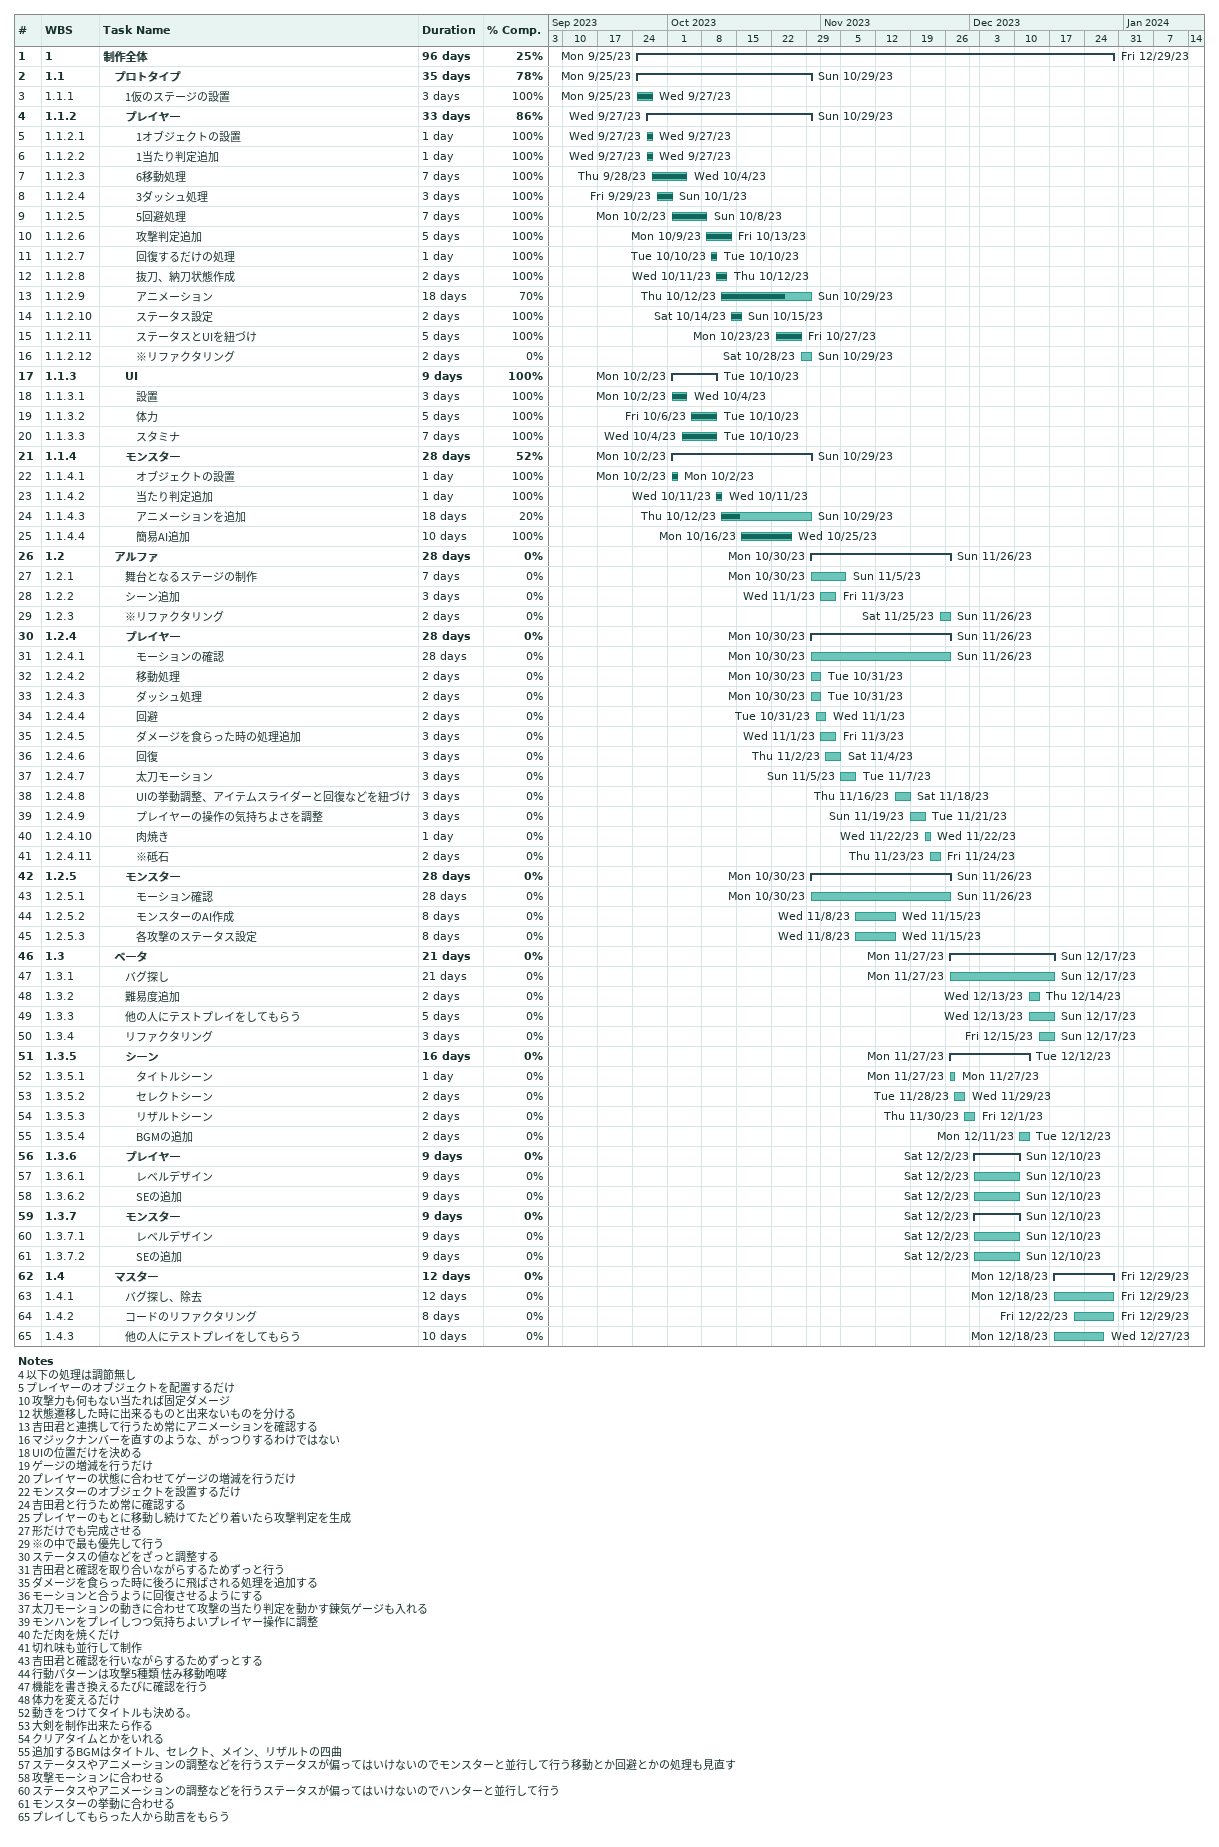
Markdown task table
| ID | WBS | Task | Duration | Start | Finish | % complete |
|---|---|---|---|---|---|---|
| 1 | 1 | **制作全体** | 96d | 2023-09-25 | 2023-12-29 | 25 |
| 2 | 1.1 | **プロトタイプ** | 35d | 2023-09-25 | 2023-10-29 | 78 |
| 3 | 1.1.1 | 1仮のステージの設置 | 3d | 2023-09-25 | 2023-09-27 | 100 |
| 4 | 1.1.2 | **プレイヤー** | 33d | 2023-09-27 | 2023-10-29 | 86 |
| 5 | 1.1.2.1 | 1オブジェクトの設置 | 1d | 2023-09-27 | 2023-09-27 | 100 |
| 6 | 1.1.2.2 | 1当たり判定追加 | 1d | 2023-09-27 | 2023-09-27 | 100 |
| 7 | 1.1.2.3 | 6移動処理 | 7d | 2023-09-28 | 2023-10-04 | 100 |
| 8 | 1.1.2.4 | 3ダッシュ処理 | 3d | 2023-09-29 | 2023-10-01 | 100 |
| 9 | 1.1.2.5 | 5回避処理 | 7d | 2023-10-02 | 2023-10-08 | 100 |
| 10 | 1.1.2.6 | 攻撃判定追加 | 5d | 2023-10-09 | 2023-10-13 | 100 |
| 11 | 1.1.2.7 | 回復するだけの処理 | 1d | 2023-10-10 | 2023-10-10 | 100 |
| 12 | 1.1.2.8 | 抜刀、納刀状態作成 | 2d | 2023-10-11 | 2023-10-12 | 100 |
| 13 | 1.1.2.9 | アニメーション | 18d | 2023-10-12 | 2023-10-29 | 70 |
| 14 | 1.1.2.10 | ステータス設定 | 2d | 2023-10-14 | 2023-10-15 | 100 |
| 15 | 1.1.2.11 | ステータスとUIを紐づけ | 5d | 2023-10-23 | 2023-10-27 | 100 |
| 16 | 1.1.2.12 | ※リファクタリング | 2d | 2023-10-28 | 2023-10-29 | 0 |
| 17 | 1.1.3 | **UI** | 9d | 2023-10-02 | 2023-10-10 | 100 |
| 18 | 1.1.3.1 | 設置 | 3d | 2023-10-02 | 2023-10-04 | 100 |
| 19 | 1.1.3.2 | 体力 | 5d | 2023-10-06 | 2023-10-10 | 100 |
| 20 | 1.1.3.3 | スタミナ | 7d | 2023-10-04 | 2023-10-10 | 100 |
| 21 | 1.1.4 | **モンスター** | 28d | 2023-10-02 | 2023-10-29 | 52 |
| 22 | 1.1.4.1 | オブジェクトの設置 | 1d | 2023-10-02 | 2023-10-02 | 100 |
| 23 | 1.1.4.2 | 当たり判定追加 | 1d | 2023-10-11 | 2023-10-11 | 100 |
| 24 | 1.1.4.3 | アニメーションを追加 | 18d | 2023-10-12 | 2023-10-29 | 20 |
| 25 | 1.1.4.4 | 簡易AI追加 | 10d | 2023-10-16 | 2023-10-25 | 100 |
| 26 | 1.2 | **アルファ** | 28d | 2023-10-30 | 2023-11-26 | 0 |
| 27 | 1.2.1 | 舞台となるステージの制作 | 7d | 2023-10-30 | 2023-11-05 | 0 |
| 28 | 1.2.2 | シーン追加 | 3d | 2023-11-01 | 2023-11-03 | 0 |
| 29 | 1.2.3 | ※リファクタリング | 2d | 2023-11-25 | 2023-11-26 | 0 |
| 30 | 1.2.4 | **プレイヤー** | 28d | 2023-10-30 | 2023-11-26 | 0 |
| 31 | 1.2.4.1 | モーションの確認 | 28d | 2023-10-30 | 2023-11-26 | 0 |
| 32 | 1.2.4.2 | 移動処理 | 2d | 2023-10-30 | 2023-10-31 | 0 |
| 33 | 1.2.4.3 | ダッシュ処理 | 2d | 2023-10-30 | 2023-10-31 | 0 |
| 34 | 1.2.4.4 | 回避 | 2d | 2023-10-31 | 2023-11-01 | 0 |
| 35 | 1.2.4.5 | ダメージを食らった時の処理追加 | 3d | 2023-11-01 | 2023-11-03 | 0 |
| 36 | 1.2.4.6 | 回復 | 3d | 2023-11-02 | 2023-11-04 | 0 |
| 37 | 1.2.4.7 | 太刀モーション | 3d | 2023-11-05 | 2023-11-07 | 0 |
| 38 | 1.2.4.8 | UIの挙動調整、アイテムスライダーと回復などを紐づけ | 3d | 2023-11-16 | 2023-11-18 | 0 |
| 39 | 1.2.4.9 | プレイヤーの操作の気持ちよさを調整 | 3d | 2023-11-19 | 2023-11-21 | 0 |
| 40 | 1.2.4.10 | 肉焼き | 1d | 2023-11-22 | 2023-11-22 | 0 |
| 41 | 1.2.4.11 | ※砥石 | 2d | 2023-11-23 | 2023-11-24 | 0 |
| 42 | 1.2.5 | **モンスター** | 28d | 2023-10-30 | 2023-11-26 | 0 |
| 43 | 1.2.5.1 | モーション確認 | 28d | 2023-10-30 | 2023-11-26 | 0 |
| 44 | 1.2.5.2 | モンスターのAI作成 | 8d | 2023-11-08 | 2023-11-15 | 0 |
| 45 | 1.2.5.3 | 各攻撃のステータス設定 | 8d | 2023-11-08 | 2023-11-15 | 0 |
| 46 | 1.3 | **ベータ** | 21d | 2023-11-27 | 2023-12-17 | 0 |
| 47 | 1.3.1 | バグ探し | 21d | 2023-11-27 | 2023-12-17 | 0 |
| 48 | 1.3.2 | 難易度追加 | 2d | 2023-12-13 | 2023-12-14 | 0 |
| 49 | 1.3.3 | 他の人にテストプレイをしてもらう | 5d | 2023-12-13 | 2023-12-17 | 0 |
| 50 | 1.3.4 | リファクタリング | 3d | 2023-12-15 | 2023-12-17 | 0 |
| 51 | 1.3.5 | **シーン** | 16d | 2023-11-27 | 2023-12-12 | 0 |
| 52 | 1.3.5.1 | タイトルシーン | 1d | 2023-11-27 | 2023-11-27 | 0 |
| 53 | 1.3.5.2 | セレクトシーン | 2d | 2023-11-28 | 2023-11-29 | 0 |
| 54 | 1.3.5.3 | リザルトシーン | 2d | 2023-11-30 | 2023-12-01 | 0 |
| 55 | 1.3.5.4 | BGMの追加 | 2d | 2023-12-11 | 2023-12-12 | 0 |
| 56 | 1.3.6 | **プレイヤー** | 9d | 2023-12-02 | 2023-12-10 | 0 |
| 57 | 1.3.6.1 | レベルデザイン | 9d | 2023-12-02 | 2023-12-10 | 0 |
| 58 | 1.3.6.2 | SEの追加 | 9d | 2023-12-02 | 2023-12-10 | 0 |
| 59 | 1.3.7 | **モンスター** | 9d | 2023-12-02 | 2023-12-10 | 0 |
| 60 | 1.3.7.1 | レベルデザイン | 9d | 2023-12-02 | 2023-12-10 | 0 |
| 61 | 1.3.7.2 | SEの追加 | 9d | 2023-12-02 | 2023-12-10 | 0 |
| 62 | 1.4 | **マスター** | 12d | 2023-12-18 | 2023-12-29 | 0 |
| 63 | 1.4.1 | バグ探し、除去 | 12d | 2023-12-18 | 2023-12-29 | 0 |
| 64 | 1.4.2 | コードのリファクタリング | 8d | 2023-12-22 | 2023-12-29 | 0 |
| 65 | 1.4.3 | 他の人にテストプレイをしてもらう | 10d | 2023-12-18 | 2023-12-27 | 0 |

Notes
- 4: 以下の処理は調節無し
- 5: プレイヤーのオブジェクトを配置するだけ
- 10: 攻撃力も何もない当たれば固定ダメージ
- 12: 状態遷移した時に出来るものと出来ないものを分ける
- 13: 吉田君と連携して行うため常にアニメーションを確認する
- 16: マジックナンバーを直すのような、がっつりするわけではない
- 18: UIの位置だけを決める
- 19: ゲージの増減を行うだけ
- 20: プレイヤーの状態に合わせてゲージの増減を行うだけ
- 22: モンスターのオブジェクトを設置するだけ
- 24: 吉田君と行うため常に確認する
- 25: プレイヤーのもとに移動し続けてたどり着いたら攻撃判定を生成
- 27: 形だけでも完成させる
- 29: ※の中で最も優先して行う
- 30: ステータスの値などをざっと調整する
- 31: 吉田君と確認を取り合いながらするためずっと行う
- 35: ダメージを食らった時に後ろに飛ばされる処理を追加する
- 36: モーションと合うように回復させるようにする
- 37: 太刀モーションの動きに合わせて攻撃の当たり判定を動かす 錬気ゲージも入れる
- 39: モンハンをプレイしつつ気持ちよいプレイヤー操作に調整
- 40: ただ肉を焼くだけ
- 41: 切れ味も並行して制作
- 43: 吉田君と確認を行いながらするためずっとする
- 44: 行動パターンは 攻撃5種類 怯み 移動 咆哮
- 47: 機能を書き換えるたびに確認を行う
- 48: 体力を変えるだけ
- 52: 動きをつけてタイトルも決める。
- 53: 大剣を制作出来たら作る
- 54: クリアタイムとかをいれる
- 55: 追加するBGMはタイトル、セレクト、メイン、リザルトの四曲
- 57: ステータスやアニメーションの調整などを行う ステータスが偏ってはいけないのでモンスターと並行して行う 移動とか回避とかの処理も見直す
- 58: 攻撃モーションに合わせる
- 60: ステータスやアニメーションの調整などを行う ステータスが偏ってはいけないのでハンターと並行して行う
- 61: モンスターの挙動に合わせる
- 65: プレイしてもらった人から助言をもらう
